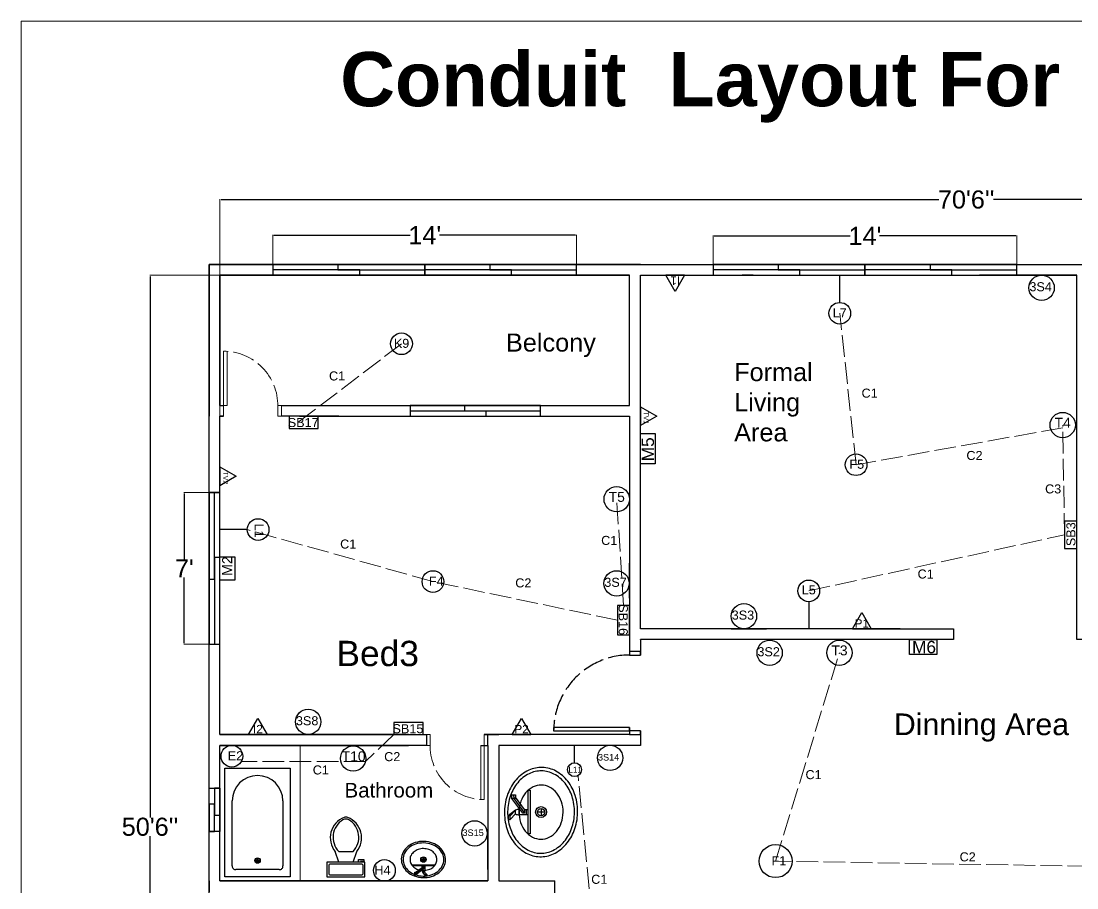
# Model space of a CAD drawing. Header units: inches. Extents: x 1396 to 31789, y 4626 to 27828.
# Drawn here: x 21099 to 21683, y 26393 to 26873 of the extents above; entities that cross this region are included whole.
import ezdxf
from ezdxf.enums import TextEntityAlignment as Align

# ---------------------------------------------------------------- set-up
doc = ezdxf.new("R2010")
doc.units = ezdxf.units.IN
doc.header["$MEASUREMENT"] = 0
doc.linetypes.add('ACAD_ISO02W100', pattern=[15, 12, -3])
doc.layers.add('bath', color=4, linetype='Continuous')
doc.layers.add('text', color=6, linetype='Continuous', lineweight=9)
doc.styles.add('Arial', font='arial.ttf')
doc.styles.get("Standard").update_dxf_attribs({"font": 'arial.ttf'})
doc.dimstyles.new('civil layout', dxfattribs={"dimtxt": 10, "dimasz": 0.625, "dimexe": 0.18, "dimexo": 0.0625, "dimgap": 0.09, "dimtad": 0, "dimtih": 1, "dimtoh": 1, "dimdec": 1, "dimzin": 0, "dimdsep": 46, "dimlunit": 4, "dimtxsty": 'Standard', "dimcen": 0.09, "dimclrd": 256, "dimclre": 256, "dimclrt": 256, "dimadec": 0, "dimazin": 0, "dimtfac": 1.5, "dimtdec": 1, "dimtofl": 0, "dimtmove": 0, "dimatfit": 0, "dimfxl": 1, "dimtolj": 1, "dimtzin": 0, "dimlwe": -1, "dimarcsym": 0})

# ---------------------------------------------------------------- blocks, each defined once
blk = doc.blocks.new('*D105')
at = {"layer": 'Defpoints', "color": 0, "transparency": 16777216}
for p in [(21208.88, 26732.39), (21170.22, 26132.39), (21208.88, 26132.39)]:
    blk.add_point(p, dxfattribs=at)
at = {"layer": 'text', "transparency": 16777216}
for p, q in [((21208.82, 26732.39), (21170.04, 26732.39)), ((21208.82, 26132.39), (21170.04, 26132.39))]:
    blk.add_line(p, q, dxfattribs=at)
at = {"layer": 'text', "lineweight": -2, "transparency": 16777216}
for p, q in [((21170.22, 26731.77), (21170.22, 26432.39)), ((21170.22, 26133.02), (21170.22, 26422))]:
    blk.add_line(p, q, dxfattribs=at)
at = {"layer": 'text', "transparency": 16777216}
for points in [[(21170.11, 26731.77), (21170.32, 26731.77), (21170.22, 26732.39)], [(21170.11, 26133.02), (21170.32, 26133.02), (21170.22, 26132.39)]]:
    blk.add_solid(points, dxfattribs=at)
at = {"layer": 'text', "transparency": 16777216, "insert": (21170.22, 26427.19), "char_height": 10, "attachment_point": 5}
blk.add_mtext("\\A1;50'6''", dxfattribs=at)
blk = doc.blocks.new('*D106')
at = {"layer": 'Defpoints', "color": 0, "transparency": 16777216}
for p in [(21208.88, 26774.24), (21208.88, 26732.39), (22048.88, 26732.39)]:
    blk.add_point(p, dxfattribs=at)
at = {"layer": 'text', "transparency": 16777216}
for p, q in [((21208.88, 26732.45), (21208.88, 26774.42)), ((22048.88, 26732.45), (22048.88, 26774.42))]:
    blk.add_line(p, q, dxfattribs=at)
at = {"layer": 'text', "lineweight": -2, "transparency": 16777216}
for p, q in [((21209.5, 26774.24), (21606.5, 26774.24)), ((22048.25, 26774.24), (21636.67, 26774.24))]:
    blk.add_line(p, q, dxfattribs=at)
at = {"layer": 'text', "transparency": 16777216}
for points in [[(21209.5, 26774.34), (21209.5, 26774.14), (21208.88, 26774.24)], [(22048.25, 26774.34), (22048.25, 26774.14), (22048.88, 26774.24)]]:
    blk.add_solid(points, dxfattribs=at)
at = {"layer": 'text', "transparency": 16777216, "insert": (21621.59, 26774.24), "char_height": 10, "attachment_point": 5}
blk.add_mtext("\\A1;70'6''", dxfattribs=at)
blk = doc.blocks.new('*D120')
at = {"layer": 'Defpoints', "color": 0, "transparency": 16777216}
for p in [(21649.59, 26754.18), (21481.59, 26732.39), (21649.59, 26732.39)]:
    blk.add_point(p, dxfattribs=at)
at = {"layer": 'text', "transparency": 16777216}
for p, q in [((21481.59, 26732.45), (21481.59, 26754.36)), ((21649.59, 26732.45), (21649.59, 26754.36))]:
    blk.add_line(p, q, dxfattribs=at)
at = {"layer": 'text', "lineweight": -2, "transparency": 16777216}
for p, q in [((21482.21, 26754.18), (21557.48, 26754.18)), ((21648.96, 26754.18), (21573.69, 26754.18))]:
    blk.add_line(p, q, dxfattribs=at)
at = {"layer": 'text', "transparency": 16777216}
for points in [[(21482.21, 26754.29), (21482.21, 26754.08), (21481.59, 26754.18)], [(21648.96, 26754.29), (21648.96, 26754.08), (21649.59, 26754.18)]]:
    blk.add_solid(points, dxfattribs=at)
at = {"layer": 'text', "transparency": 16777216, "insert": (21565.59, 26754.18), "char_height": 10, "attachment_point": 5}
blk.add_mtext("\\A1;14'", dxfattribs=at)
blk = doc.blocks.new('Toilet - top')
for p, q in [((9.5, -6), (9.5, -2)), ((-10, -8.5), (-8, -8.5)), ((-10, -9.5), (-10, -8.5)), ((-7, -9.5), (-10, -9.5)), ((-8, -8.5), (-8, -8)), ((-7, -8), (-7, -9.5)), ((-4, -8), (-6, -14)), ((4, -8), (6, -14)), ((4, -14), (-4, -14))]:
    blk.add_line(p, q)
blk.add_lwpolyline([(10.5, -8), (10.5, 0), (-10.5, 0), (-10.5, -8)], close=True)
for points in [[(-9.5, -2), (-9.5, -6)], [(8.5, -1), (-8.5, -1)], [(-8.5, -7), (8.5, -7)]]:
    blk.add_lwpolyline(points)
for centre, radius, start, end in [((-8.62, -1.88), 0.884, 81.8699, 188.1301), ((8.62, -1.88), 0.884, 351.8699, 98.1301), ((-8.62, -6.12), 0.884, 171.8699, 278.1301), ((8.62, -6.12), 0.884, 261.8699, 8.1301), ((3.52, -21.58), 12.17, 141.46911, 247.97143), ((4.2, -21.82), 11.33, 136.36773, 238.94682), ((-3.52, -21.58), 12.17, 292.02843, 38.53071), ((-4.2, -21.82), 11.33, 301.05301, 43.63209), ((0, -27.88), 4, 245.73182, 294.26817), ((0, -29), 4, 254.86053, 285.13947)]:
    blk.add_arc(centre, radius, start, end)
blk = doc.blocks.new('Bath Tub - 26 x 60 in.')
for p, q in [((9, -17), (9, -19)), ((8, -18), (10, -18))]:
    blk.add_line(p, q)
blk.add_lwpolyline([(0, -36), (0, 0), (60, 0), (60, -36)], close=True)
for points in [[(6, -4), (42, -4)], [(4, -30), (4, -6)], [(42, -32), (6, -32)]]:
    blk.add_lwpolyline(points)
for radius in [1.5, 1]:
    blk.add_circle((9, -18), radius)
for centre, radius, start, end in [((5.75, -5.75), 1.77, 81.8699, 188.1301), ((42, -18), 14, 270, 90), ((5.75, -30.25), 1.77, 171.8699, 278.1301)]:
    blk.add_arc(centre, radius, start, end)
blk = doc.blocks.new('Sink - Oval top')
for p, q in [((-1, 0), (1, 0)), ((0, 1), (0, -1))]:
    blk.add_line(p, q)
at = {"linetype": 'Continuous'}
for points in [[(-12.23, 0.39, 0.117634), (-11.46, -3.36, 0.104469), (-8.88, -6.8, 0.090016), (-5.08, -9.07, 0.08192), (-0.32, -10.02, 0.08192), (4.49, -9.38, 0.090016), (8.42, -7.36, 0.104469), (11.22, -4.09, 0.117634), (12.23, -0.39, 0.117634), (11.46, 3.36, 0.104469), (8.88, 6.8, 0.090016), (5.08, 9.07, 0.08192), (0.32, 10.02, 0.08192), (-4.49, 9.38, 0.090016), (-8.42, 7.36, 0.104469), (-11.22, 4.09, 0.117634)], [(-11.29, 0.16, 0.118622), (-10.52, -3.25, 0.104678), (-8.07, -6.36, 0.089562), (-4.54, -8.37, 0.081185), (-0.13, -9.15, 0.081185), (4.3, -8.49, 0.089562), (7.89, -6.58, 0.104678), (10.42, -3.55, 0.118622), (11.29, -0.16, 0.118622), (10.52, 3.25, 0.104678), (8.07, 6.36, 0.089562), (4.54, 8.37, 0.081185), (0.13, 9.15, 0.081185), (-4.3, 8.49, 0.089562), (-7.89, 6.58, 0.104678), (-10.42, 3.55, 0.118622)], [(-7.42, 0.08, 0.118283), (-6.91, -2.17, 0.104607), (-5.29, -4.21, 0.089718), (-2.97, -5.53, 0.081436), (-0.07, -6.04, 0.081436), (2.84, -5.59, 0.089718), (5.2, -4.33, 0.104607), (6.86, -2.32, 0.118283), (7.42, -0.08, 0.118283), (6.91, 2.17, 0.104607), (5.29, 4.21, 0.089718), (2.97, 5.53, 0.081436), (0.07, 6.04, 0.081436), (-2.84, 5.59, 0.089718), (-5.2, 4.33, 0.104607), (-6.86, 2.32, 0.118283)]]:
    blk.add_lwpolyline(points, format="xyb", close=True, dxfattribs=at)
for radius in [1.5, 1]:
    blk.add_circle((0, 0), radius)
blk = doc.blocks.new('Faucet - single handle front')
for p, q in [((-2, 6), (-2, 5.5)), ((-1, 6), (-2, 6)), ((-1, 5.5), (-1, 6)), ((0.5, 4), (-1, 6)), ((-0.5, 4), (-2, 5.5)), ((-2, 5.5), (-1, 5.5)), ((-1, 5.5), (0.5, 4)), ((-0.75, 3), (0.75, 3)), ((-0.75, 0.5), (-0.75, 3)), ((-0.5, 4), (0.5, 4)), ((-0.25, 2), (3.75, 5)), ((3.75, 4.5), (-0.25, 1.5)), ((0.75, 1.5), (4.08742, 4.003)), ((0.75, 3), (0.75, 2.7386)), ((3.75, 4.5), (3.75, 5)), ((3.75, 5), (4.75, 5)), ((3.75, 4), (3.75, 4.5)), ((4.75, 4.5), (3.75, 4.5)), ((4.75, 4), (3.75, 4)), ((4.75, 5), (4.75, 4.5)), ((4.75, 4.5), (4.75, 4)), ((-0.75, 1), (0.75, 1)), ((-0.25, 1.5), (-0.25, 2)), ((0.75, 1.5), (-0.25, 1.5)), ((0.75, 1.5), (0.75, 0.5))]:
    blk.add_line(p, q)
blk.add_lwpolyline([(-6, 0), (-6, 0.5), (6, 0.5), (6, 0)], close=True)
for centre, start, end in [((1.25426, 3.0302), 151.0646, 180.8629), ((-1.25426, 3.0302), 359.1371, 28.93536)]:
    blk.add_arc(centre, 2.00448, start, end)
blk = doc.blocks.new('*D110')
at = {"layer": 'Defpoints', "color": 0, "transparency": 16777216}
for p in [(21406.16, 26754.57), (21238.16, 26738.39), (21406.16, 26738.39)]:
    blk.add_point(p, dxfattribs=at)
at = {"layer": 'text', "transparency": 16777216}
for p, q in [((21238.16, 26738.45), (21238.16, 26754.75)), ((21406.16, 26738.45), (21406.16, 26754.75))]:
    blk.add_line(p, q, dxfattribs=at)
at = {"layer": 'text', "lineweight": -2, "transparency": 16777216}
for p, q in [((21238.78, 26754.57), (21314.05, 26754.57)), ((21405.53, 26754.57), (21330.26, 26754.57))]:
    blk.add_line(p, q, dxfattribs=at)
at = {"layer": 'text', "transparency": 16777216}
for points in [[(21238.78, 26754.67), (21238.78, 26754.46), (21238.16, 26754.57)], [(21405.53, 26754.67), (21405.53, 26754.46), (21406.16, 26754.57)]]:
    blk.add_solid(points, dxfattribs=at)
at = {"layer": 'text', "transparency": 16777216, "insert": (21322.16, 26754.57), "char_height": 10, "attachment_point": 5}
blk.add_mtext("\\A1;14'", dxfattribs=at)
blk = doc.blocks.new('*D111')
at = {"layer": 'Defpoints', "color": 0, "transparency": 16777216}
for p in [(21202.88, 26612.18), (21189.18, 26528.18), (21202.88, 26528.18)]:
    blk.add_point(p, dxfattribs=at)
at = {"layer": 'text', "transparency": 16777216}
for p, q in [((21202.82, 26612.18), (21189, 26612.18)), ((21202.82, 26528.18), (21189, 26528.18))]:
    blk.add_line(p, q, dxfattribs=at)
at = {"layer": 'text', "lineweight": -2, "transparency": 16777216}
for p, q in [((21189.18, 26611.56), (21189.18, 26575.27)), ((21189.18, 26528.81), (21189.18, 26565.09))]:
    blk.add_line(p, q, dxfattribs=at)
at = {"layer": 'text', "transparency": 16777216}
for points in [[(21189.08, 26611.56), (21189.28, 26611.56), (21189.18, 26612.18)], [(21189.08, 26528.81), (21189.28, 26528.81), (21189.18, 26528.18)]]:
    blk.add_solid(points, dxfattribs=at)
at = {"layer": 'text', "transparency": 16777216, "insert": (21189.18, 26570.18), "char_height": 10, "attachment_point": 5}
blk.add_mtext("\\A1;7'", dxfattribs=at)

msp = doc.modelspace()

# ---------------------------------------------------------------- linework, layer by layer
at = {"color": 7}
for p, q in [((21441.44, 26536.76), (21441.44, 26732.39)), ((21682.73, 26732.39), (21681.68, 26732.39)), ((21682.73, 26536.76), (21682.73, 26732.39)), ((21585.05, 26536.76), (21441.44, 26536.76)), ((21441.44, 26530.67), (21441.44, 26530.76)), ((21585.05, 26530.76), (21441.44, 26530.76)), ((21394.18, 26334.94), (21394.18, 26397.24))]:
    msp.add_line(p, q, dxfattribs=at)
at = {"color": 0}
for p, q in [((21460.68, 26723.41), (21455.5, 26732.39)), ((21465.86, 26732.39), (21455.5, 26732.39)), ((21465.86, 26732.39), (21460.68, 26723.41)), ((21441.44, 26659.57), (21441.44, 26649.21)), ((21441.44, 26659.57), (21450.42, 26654.39)), ((21450.42, 26654.39), (21441.44, 26649.21)), ((21208.88, 26626.33), (21208.88, 26615.96)), ((21208.88, 26626.33), (21217.86, 26621.14)), ((21217.86, 26621.14), (21208.88, 26615.96)), ((21558.68, 26536.76), (21563.86, 26545.74)), ((21563.86, 26545.74), (21569.05, 26536.76)), ((21558.68, 26536.76), (21569.05, 26536.76)), ((21224.68, 26478.25), (21229.86, 26487.22)), ((21229.86, 26487.22), (21235.05, 26478.25)), ((21370.5, 26478.25), (21375.68, 26487.22)), ((21375.68, 26487.22), (21380.86, 26478.25)), ((21224.68, 26478.25), (21235.05, 26478.25)), ((21370.5, 26478.25), (21380.86, 26478.25))]:
    msp.add_line(p, q, dxfattribs=at)
for p, q in [((21551.69, 26717.32), (21551.69, 26732.32)), ((21665.45, 26732.32), (21646.06, 26732.32)), ((21274.57, 26654.39), (21255.18, 26654.39)), ((21224.01, 26591.68), (21209.02, 26591.68)), ((21435.43, 26553.64), (21435.43, 26573.03)), ((21534.51, 26551.75), (21534.51, 26536.76)), ((21491.68, 26536.76), (21511.07, 26536.76)), ((21522.94, 26530.76), (21503.55, 26530.76)), ((21405.02, 26462.68), (21405.02, 26472.28)), ((21430.92, 26472.18), (21411.53, 26472.18)), ((21357.1, 26403.64), (21357.1, 26423.03)), ((21208.88, 26397.24), (21357.1, 26397.24)), ((21311.17, 26397.24), (21310.88, 26397.24)), ((21363.1, 26397.24), (21394.18, 26397.24))]:
    msp.add_line(p, q)
at = {"color": 143, "true_color": 0x7aafdf}
for p, q in [((21344.16, 26660.39), (21344.16, 26657.39)), ((21314.16, 26657.39), (21386.16, 26657.39)), ((21356.16, 26654.36), (21356.16, 26657.39))]:
    msp.add_line(p, q, dxfattribs=at)
for points in [[(21208.88, 26738.39), (21202.88, 26738.39), (21202.88, 26732.39)], [(22054.88, 26126.39), (21202.88, 26126.39), (21202.88, 26738.39), (22054.88, 26738.39), (22054.88, 26406.82)], [(21441.44, 26738.39), (21441.44, 26738.39), (21202.88, 26738.39), (21202.88, 26654.39)], [(21254.35, 26738.39), (21260.35, 26738.39)], [(21435.44, 26738.39), (21688.54, 26738.39)], [(21497.78, 26738.39), (21503.78, 26738.39)], [(21208.88, 26660.39), (21208.88, 26732.39), (21435.44, 26732.39)], [(21208.88, 26660.39), (21208.88, 26732.39), (21435.44, 26732.39)], [(21252.88, 26660.39), (21435.44, 26660.39), (21435.44, 26732.39), (21208.88, 26732.39), (21208.88, 26660.39), (21210.88, 26660.39)], [(21260.35, 26732.39), (21254.35, 26732.39)], [(21441.44, 26732.39), (21682.54, 26732.39)], [(21441.44, 26732.39), (21628.88, 26732.39)], [(21441.44, 26654.39), (21441.44, 26732.39)], [(21503.78, 26732.39), (21497.78, 26732.39)], [(21682.54, 26732.39), (21628.88, 26732.39)], [(21202.88, 26472.25), (21202.88, 26660.39)], [(21202.88, 26654.39), (21202.88, 26654.39), (21202.88, 26660.39)], [(21202.88, 26654.39), (21202.88, 26660.39)], [(21242.88, 26660.39), (21246.88, 26660.39)], [(21246.88, 26660.39), (21252.88, 26660.39)], [(21252.88, 26660.39), (21435.44, 26660.39)], [(21252.88, 26660.39), (21258.88, 26660.39)], [(21208.88, 26478.25), (21208.88, 26654.39)], [(21208.88, 26478.25), (21208.88, 26654.39)], [(21208.88, 26654.39), (21210.88, 26654.39)], [(21313.1, 26478.25), (21208.88, 26478.25), (21208.88, 26654.39), (21210.88, 26654.39)], [(21208.88, 26654.39), (21210.88, 26654.39)], [(21210.88, 26654.39), (21208.88, 26654.39)], [(21246.88, 26654.39), (21242.88, 26654.39)], [(21252.88, 26654.39), (21246.88, 26654.39)], [(21252.88, 26654.39), (21435.44, 26654.39)], [(21258.88, 26654.39), (21252.88, 26654.39)], [(21435.44, 26654.39), (21435.44, 26522.25)], [(21560.49, 26536.76), (21566.49, 26536.76)], [(21566.68, 26536.76), (21572.68, 26536.76)], [(21572.86, 26536.76), (21578.86, 26536.76)], [(21579.05, 26536.76), (21614.48, 26536.76), (21614.48, 26530.76), (21579.05, 26530.76)], [(21688.73, 26536.76), (21688.73, 26530.76), (21682.73, 26530.76), (21682.73, 26536.76)], [(21441.44, 26530.67), (21441.44, 26522.25)], [(21566.68, 26530.76), (21560.49, 26530.76)], [(21566.49, 26530.76), (21560.49, 26530.76)], [(21572.86, 26530.76), (21566.68, 26530.76)], [(21572.68, 26530.76), (21566.68, 26530.76)], [(21579.05, 26530.76), (21572.86, 26530.76)], [(21578.86, 26530.76), (21572.86, 26530.76)], [(21435.44, 26482.25), (21435.44, 26478.25), (21355.1, 26478.25)], [(21441.44, 26480.25), (21441.44, 26472.25), (21363.1, 26472.25)], [(21202.88, 26391.24), (21202.88, 26391.24), (21202.88, 26478.25)], [(21208.88, 26478.25), (21313.1, 26478.25)], [(21208.88, 26478.25), (21214.88, 26478.25)], [(21317.1, 26478.25), (21323.1, 26478.25), (21323.1, 26472.25), (21317.1, 26472.25)], [(21355.1, 26478.25), (21363.1, 26478.25)], [(21357.1, 26472.25), (21357.1, 26478.25), (21363.1, 26478.25)], [(21357.1, 26472.25), (21357.1, 26478.25), (21363.1, 26478.25)], [(21208.88, 26397.24), (21208.88, 26472.25)], [(21208.88, 26432.39), (21208.88, 26472.25)], [(21353.1, 26472.25), (21357.1, 26472.25), (21357.1, 26397.24), (21208.88, 26397.24), (21208.88, 26472.25), (21313.1, 26472.25)], [(21313.1, 26472.25), (21208.88, 26472.25)], [(21214.88, 26472.25), (21208.88, 26472.25)], [(21311.1, 26472.25), (21305.1, 26472.25)], [(21317.1, 26472.25), (21311.1, 26472.25)], [(21363.1, 26472.25), (21363.1, 26397.24)], [(21202.88, 26391.24), (21202.88, 26397.24)], [(21208.88, 26397.24), (21310.88, 26397.24)]]:
    msp.add_lwpolyline(points)
for points in [[(21238.16, 26732.39), (21322.16, 26732.39), (21322.16, 26738.39), (21238.16, 26738.39)], [(21274.16, 26735.39), (21322.16, 26735.39), (21322.16, 26738.39), (21274.16, 26738.39)], [(21322.16, 26732.39), (21406.16, 26732.39), (21406.16, 26738.39), (21322.16, 26738.39)], [(21358.16, 26735.39), (21406.16, 26735.39), (21406.16, 26738.39), (21358.16, 26738.39)], [(21481.59, 26732.39), (21565.59, 26732.39), (21565.59, 26738.39), (21481.59, 26738.39)], [(21517.59, 26735.39), (21565.59, 26735.39), (21565.59, 26738.39), (21517.59, 26738.39)], [(21565.59, 26732.39), (21649.59, 26732.39), (21649.59, 26738.39), (21565.59, 26738.39)], [(21601.59, 26735.39), (21649.59, 26735.39), (21649.59, 26738.39), (21601.59, 26738.39)], [(21238.16, 26732.39), (21286.16, 26732.39), (21286.16, 26735.39), (21238.16, 26735.39)], [(21322.16, 26732.39), (21370.16, 26732.39), (21370.16, 26735.39), (21322.16, 26735.39)], [(21481.59, 26732.39), (21529.59, 26732.39), (21529.59, 26735.39), (21481.59, 26735.39)], [(21565.59, 26732.39), (21613.59, 26732.39), (21613.59, 26735.39), (21565.59, 26735.39)], [(21314.16, 26654.39), (21386.16, 26654.39), (21386.16, 26660.39), (21314.16, 26660.39)], [(21208.88, 26528.18), (21208.88, 26612.18), (21202.88, 26612.18), (21202.88, 26528.18)], [(21205.88, 26564.18), (21205.88, 26612.18), (21202.88, 26612.18), (21202.88, 26564.18)], [(21208.88, 26528.18), (21208.88, 26576.18), (21205.88, 26576.18), (21205.88, 26528.18)]]:
    msp.add_lwpolyline(points, close=True, dxfattribs=at)
for points in [[(21240.88, 26660.39), (21240.88, 26660.39)], [(21247.08, 26647.66), (21263.28, 26647.66), (21263.28, 26654.39), (21247.08, 26654.39)], [(21441.44, 26628.1), (21441.44, 26644.74), (21449.61, 26644.74), (21449.61, 26628.1)], [(21682.73, 26581.26), (21682.73, 26596.32), (21676, 26596.32), (21676, 26581.26)], [(21208.88, 26563.71), (21208.88, 26576.65), (21217.05, 26576.65), (21217.05, 26563.71)], [(21428.7, 26549.67), (21428.7, 26533.48), (21435.44, 26533.48), (21435.44, 26549.67)], [(21590.3, 26530.76), (21605.39, 26530.76), (21605.39, 26522.59), (21590.3, 26522.59)], [(21305, 26478.25), (21321.2, 26478.25), (21321.2, 26484.98), (21305, 26484.98)]]:
    msp.add_lwpolyline(points, close=True)
for points in [[(21202.88, 26612.18), (21208.88, 26612.18)], [(21205.88, 26612.18), (21208.88, 26612.18)]]:
    msp.add_lwpolyline(points, dxfattribs=at)
at = {"color": 1}
for points in [[(21441.44, 26522.25), (21441.44, 26524.25), (21435.44, 26524.25), (21435.44, 26522.25)], [(21435.44, 26482.25), (21435.44, 26478.25), (21441.44, 26478.25), (21441.44, 26480.25)]]:
    msp.add_lwpolyline(points, dxfattribs=at)
for points in [[(21435.44, 26524.25), (21435.44, 26522.25), (21441.44, 26522.25), (21441.44, 26524.25)], [(21393.44, 26482.25), (21393.44, 26480.25), (21435.44, 26480.25), (21435.44, 26482.25)], [(21435.44, 26480.25), (21435.44, 26478.25), (21441.44, 26478.25), (21441.44, 26480.25)]]:
    msp.add_lwpolyline(points, close=True, dxfattribs=at)
at = {"color": 146, "true_color": 0x105689}
msp.add_lwpolyline([(21202.88, 26448.68), (21208.88, 26448.68), (21208.88, 26424.68), (21202.88, 26424.68)], close=True, dxfattribs=at)
at = {"color": 165, "true_color": 0x5e67af}
for points in [[(21208.88, 26448.68), (21205.88, 26448.68), (21205.88, 26433.68), (21208.88, 26433.68)], [(21205.88, 26439.68), (21202.88, 26439.68), (21202.88, 26424.68), (21205.88, 26424.68)]]:
    msp.add_lwpolyline(points, close=True, dxfattribs=at)
at = {"color": 0}
msp.add_lwpolyline([(21202.88, 26397.24), (21202.88, 26391.24)], dxfattribs=at)
for centre, radius in [((21663.32, 26725.45), 7), ((21551.69, 26711.32), 6), ((21309.3, 26694.48), 6), ((21674.95, 26649.51), 7), ((21560.68, 26627.57), 6), ((21428.32, 26608.47), 7), ((21230.01, 26591.68), 6), ((21326.71, 26562.88), 6), ((21428.24, 26561.9), 7), ((21534.51, 26557.75), 6), ((21498.68, 26543.76), 7), ((21512.9, 26523.5), 7), ((21551.48, 26523.54), 7), ((21257.68, 26485.31), 7), ((21215.47, 26466.27), 6), ((21282.55, 26464.96), 7), ((21424.66, 26465.34), 7), ((21405.02, 26458.84), 3.84), ((21349.71, 26423.58), 7), ((21516.18, 26408.22), 9.14), ((21299.86, 26403.06), 6)]:
    msp.add_circle(centre, radius)
at = {"color": 1, "linetype": 'ACAD_ISO02W100'}
msp.add_arc((21435.44, 26480.25), 42, 90, 180, dxfattribs=at)
at = {"layer": 'text', "color": 7, "linetype": 'ACAD_ISO02W100'}
for p, q in [((21560.68, 26627.57), (21551.69, 26711.32)), ((21252.21, 26651.08), (21309.3, 26694.48)), ((21676, 26588.79), (21674.95, 26649.51)), ((21674.97, 26648), (21560.68, 26627.57)), ((21432.07, 26549.67), (21428.32, 26608.47)), ((21326.71, 26562.88), (21224.01, 26591.68)), ((21534.51, 26557.75), (21676, 26588.79)), ((21428.7, 26541.57), (21326.71, 26562.88)), ((21516.18, 26408.22), (21551.48, 26523.54)), ((21305, 26478.25), (21289.38, 26463.39)), ((21289.38, 26463.39), (21220.72, 26463.39)), ((21414.59, 26378.06), (21406.98, 26455.54)), ((21719.7, 26404.93), (21516.18, 26408.22))]:
    msp.add_line(p, q, dxfattribs=at)
at = {"layer": 'text', "color": 1}
for p, q in [((21210.88, 26660.39), (21210.88, 26690.39)), ((21212.88, 26660.39), (21212.88, 26690.39)), ((21353.1, 26472.25), (21353.1, 26442.24)), ((21355.1, 26472.25), (21355.1, 26442.24))]:
    msp.add_line(p, q, dxfattribs=at)
at = {"layer": 'text', "color": 7}
msp.add_line((21253.18, 26397.24), (21253.18, 26472.25), dxfattribs=at)
at = {"layer": 'text', "color": 0}
msp.add_lwpolyline([(21098.93, 26873), (22225.5, 26873), (22225.5, 26088.89), (21098.93, 26088.89)], close=True, dxfattribs=at)
at = {"layer": 'text', "color": 1}
for points in [[(21210.88, 26654.39), (21208.88, 26654.39), (21208.88, 26660.39), (21212.88, 26660.39)], [(21240.88, 26660.39), (21242.88, 26660.39), (21242.88, 26654.39), (21240.88, 26654.39)], [(21325.1, 26472.25), (21323.1, 26472.25), (21323.1, 26478.25), (21325.1, 26478.25)], [(21355.1, 26478.25), (21357.1, 26478.25), (21357.1, 26472.25), (21353.1, 26472.25)]]:
    msp.add_lwpolyline(points, dxfattribs=at)
for points in [[(21210.88, 26660.39), (21210.88, 26654.39), (21208.88, 26654.39), (21208.88, 26660.39)], [(21242.88, 26660.39), (21242.88, 26654.39), (21240.88, 26654.39), (21240.88, 26660.39)], [(21323.1, 26472.25), (21323.1, 26478.25), (21325.1, 26478.25), (21325.1, 26472.25)], [(21355.1, 26472.25), (21355.1, 26478.25), (21357.1, 26478.25), (21357.1, 26472.25)]]:
    msp.add_lwpolyline(points, close=True, dxfattribs=at)
at = {"layer": 'text', "color": 1, "linetype": 'ACAD_ISO02W100'}
for centre, start, end in [((21210.88, 26660.39), 359.04516, 90), ((21355.1, 26472.25), 179.04516, 270)]:
    msp.add_arc(centre, 30, start, end, dxfattribs=at)

# ---------------------------------------------------------------- block references
at = {"layer": 'bath'}
for name, p, rotation in [('Bath Tub - 26 x 60 in.', (21211.68, 26399.57), 90), ('Toilet - top', (21278.55, 26399.57), 180), ('Sink - Oval top', (21321.43, 26409.11), 0.0744224036601469), ('Faucet - single handle front', (21321.43, 26406.11), 180.0744224036599)]:
    msp.add_blockref(name, p, dxfattribs=dict(at, rotation=rotation))
at = {"layer": 'bath', "xscale": 2.018908933762275, "yscale": 2.018908933762275, "zscale": 2.018908933762275}
for name, p, rotation in [('Sink - Oval top', (21386.47, 26435.36), 270.0744224036602), ('Faucet - single handle front', (21380.42, 26435.36), 90.07442240365992)]:
    msp.add_blockref(name, p, dxfattribs=dict(at, rotation=rotation))

# ---------------------------------------------------------------- texts
at = {"color": 0, "style": 'Arial'}
msp.add_text('I1', height=4.666, rotation=180, dxfattribs=at).set_placement((21460.68, 26729.4), align=Align.MIDDLE_CENTER)
for s, height, p in [('L7', 5, (21547.73, 26709.12)), ('K9', 5, (21305.04, 26692.22)), ('C1', 5, (21269.21, 26674.17)), ('C1', 5, (21563.71, 26664.67)), ('SB17', 5, (21246.39, 26648.4)), ('C2', 5, (21621.71, 26630.17)), ('F5', 5, (21557.02, 26625.32)), ('C3', 5, (21665.21, 26611.67)), ('C1', 5, (21275.36, 26581.17)), ('C1', 5, (21419.71, 26583.17)), ('C1', 5, (21594.71, 26564.58)), ('F4', 5, (21324.45, 26560.62)), ('C2', 5, (21372.21, 26559.67)), ('L5', 5, (21530.64, 26555.83)), ('SB15', 5, (21304.31, 26478.99)), ('E2', 5, (21213.2, 26464.02)), ('C2', 5, (21299.71, 26463.54)), ('C1', 5, (21260.21, 26456.17)), ('L11', 3.2, (21401.61, 26457.22)), ('C1', 5, (21532.71, 26453.58)), ('F1', 5, (21513.92, 26405.96)), ('C2', 5, (21617.94, 26408.08)), ('H4', 5, (21294.31, 26400.8)), ('C1', 5, (21414.21, 26395.67))]:
    msp.add_text(s, height=height).set_placement(p)
for s, rotation, p in [('L1', 270, (21228.09, 26594.99)), ('SB3', 90, (21681.99, 26582.5)), ('SB16', 270, (21429.45, 26550.36))]:
    msp.add_text(s, height=5, rotation=rotation).set_placement(p)
for s, p in [('P1', (21563.86, 26539.75)), ('I2', (21229.86, 26481.24)), ('P2', (21375.68, 26481.24))]:
    msp.add_text(s, height=4.666, dxfattribs=at).set_placement(p, align=Align.MIDDLE_CENTER)
at = {"attachment_point": 6}
for s, insert, char_height, width in [('3S4', (21668.96, 26726), 5, 10), ('T4', (21679.45, 26650.75), 5.5, 10), ('T5', (21432.82, 26609.71), 5.5, 10), ('3S7', (21433.88, 26562.45), 5, 10), ('3S3', (21504.32, 26544.32), 5, 10), ('3S2', (21518.54, 26524.05), 5, 10), ('T3', (21555.98, 26524.78), 5.5, 10), ('3S8', (21263.32, 26485.87), 5, 10), ('T10', (21289.44, 26466.19), 5.5, 10), ('3S14', (21429.73, 26465.67), 3.614, 7.2287), ('3S15', (21354.78, 26423.91), 3.614, 7.2287)]:
    msp.add_mtext(s, dxfattribs=dict(at, insert=insert, char_height=char_height, width=width))
at = {"attachment_point": 1, "rotation": 90}
for s, width, gutter_width, insert, char_height in [('{\\C1;M5}', 32.0118, 1.36, (21442.12, 26629.47), 6.811), ('{\\C1;M2}', 26.2147, 1.12, (21210.11, 26566.05), 5.578)]:
    msp.add_mtext_dynamic_manual_height_columns(s, width=width, gutter_width=gutter_width, heights=[0], dxfattribs=dict(at, insert=insert, char_height=char_height))
at = {"attachment_point": 1}
for s, width, gutter_width, insert, char_height in [('{\\C1;M6}', 32.0118, 1.36, (21591.66, 26530.08), 6.811), ('{\\C6;Dinning Area}', 149.0576, 1, (21581.59, 26489.93), 12)]:
    msp.add_mtext_dynamic_manual_height_columns(s, width=width, gutter_width=gutter_width, heights=[0], dxfattribs=dict(at, insert=insert, char_height=char_height))
at = {"layer": 'bath', "color": 4, "linetype": 'ACAD_ISO02W100', "char_height": 2.7, "attachment_point": 1, "rotation": 270}
for s, insert in [('{\\C31;\\c6737150;TV1}', (21445.93, 26656.98)), ('{\\C31;\\c6737150;TV2}', (21213.37, 26623.74))]:
    msp.add_mtext_dynamic_manual_height_columns(s, width=7.776, gutter_width=0.9, heights=[0], dxfattribs=dict(at, insert=insert))
at = {"layer": 'text', "color": 0, "insert": (21275.43, 26855.89), "char_height": 30, "attachment_point": 1}
msp.add_mtext_dynamic_manual_height_columns('{\\fArial|b1|i0|c0|p34;Conduit  Layout For Light Load}', width=662.9014, gutter_width=1, heights=[0], dxfattribs=at)
at = {"layer": 'text', "attachment_point": 1}
for s, width, gutter_width, insert, char_height in [('Belcony', 43.4977, 1, (21367.08, 26700.15), 10), ('Formal Living Area', 48.799, 1, (21493.26, 26683.82), 10), ('Bed3', 67.3511, 1.4, (21273.3, 26530.12), 13.994), ('Bathroom', 19.3597, 1.16, (21277.81, 26451.52), 8.092)]:
    msp.add_mtext_dynamic_manual_height_columns(s, width=width, gutter_width=gutter_width, heights=[0], dxfattribs=dict(at, insert=insert, char_height=char_height))

# ---------------------------------------------------------------- dimensions: what is measured, and where the dimension line sits
at = {"layer": 'text', "color": 2, "true_color": 0xf1eb1f}
dim = msp.add_linear_dim(base=(21208.88, 26774.24), p1=(22048.88, 26732.39), p2=(21208.88, 26732.39), text="<>6''", dimstyle='civil layout', dxfattribs=at)
dim.commit()
dim.dimension.update_dxf_attribs({"geometry": '*D106', "text_midpoint": (21621.59, 26774.24), "dimtype": 160})
at = {"layer": 'text', "color": 7}
dim = msp.add_linear_dim(base=(21406.16, 26754.57), p1=(21238.16, 26738.39), p2=(21406.16, 26738.39), dimstyle='civil layout', dxfattribs=at)
dim.commit()
dim.dimension.update_dxf_attribs({"geometry": '*D110', "text_midpoint": (21322.16, 26754.57)})
at = {"layer": 'text', "color": 217, "true_color": 0x93278f}
dim = msp.add_linear_dim(base=(21649.59, 26754.18), p1=(21481.59, 26732.39), p2=(21649.59, 26732.39), dimstyle='civil layout', dxfattribs=at)
dim.commit()
dim.dimension.update_dxf_attribs({"geometry": '*D120', "text_midpoint": (21565.59, 26754.18), "dimtype": 160})
at = {"layer": 'text', "color": 2, "true_color": 0xf1eb1f}
dim = msp.add_linear_dim(base=(21170.22, 26132.39), p1=(21208.88, 26732.39), p2=(21208.88, 26132.39), angle=90, text="<>6''", dimstyle='civil layout', dxfattribs=at)
dim.commit()
dim.dimension.update_dxf_attribs({"geometry": '*D105', "text_midpoint": (21170.22, 26427.19), "dimtype": 160})
at = {"layer": 'text', "color": 7}
dim = msp.add_linear_dim(base=(21189.18, 26528.18), p1=(21202.88, 26612.18), p2=(21202.88, 26528.18), angle=90, dimstyle='civil layout', dxfattribs=at)
dim.commit()
dim.dimension.update_dxf_attribs({"geometry": '*D111', "text_midpoint": (21189.18, 26570.18)})

doc.saveas('drawing.dxf')
